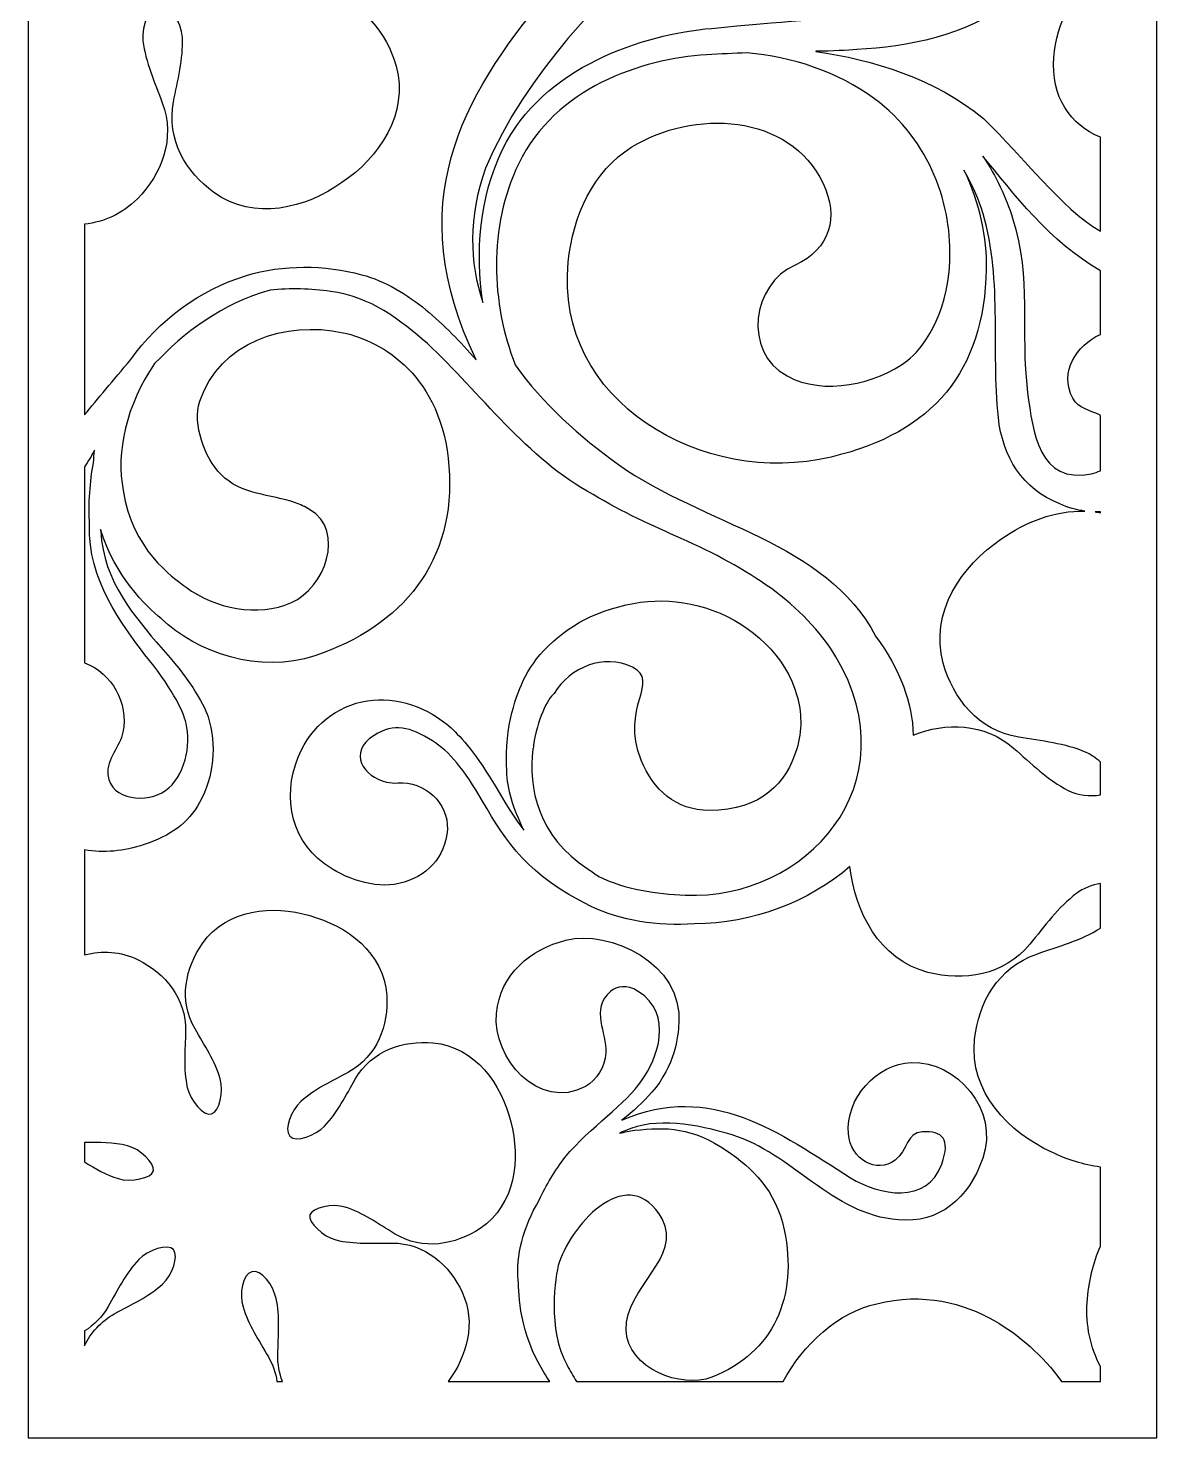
# Model space of a CAD drawing. Header units: centimetres. Extents: x 7.1 to 12.5, y -9 to 9.
# Drawn here: x 7.14 to 12.54, y -9 to -2.26 of the extents above; entities that cross this region are included whole.
import ezdxf

# ---------------------------------------------------------------- set-up
doc = ezdxf.new("R2010")
doc.units = ezdxf.units.CM
doc.header["$MEASUREMENT"] = 0
doc.layers.add('layer 1', color=7, linetype='Continuous')

msp = doc.modelspace()

# ---------------------------------------------------------------- linework, layer by layer
at = {"layer": 'layer 1', "color": 250, "lineweight": 30}
for points, knots in [([(7.13687, 9.00069), (7.13687, 9.00069), (12.53713, 9.00069), (12.53713, 9.00069), (12.53713, 9.00069), (12.53713, 9.00069), (12.53713, -9.00021), (12.53713, -9.00021), (12.53713, -9.00021), (12.53713, -9.00021), (7.13687, -9.00021), (7.13687, -9.00021), (7.13687, -9.00021), (7.13687, -9.00021), (7.13687, 9.00069), (7.13687, 9.00069)], [0, 0, 0, 0, 0.2, 0.2, 0.2, 0.2, 0.4, 0.4, 0.4, 0.4, 0.6, 0.6, 0.6, 0.6, 1, 1, 1, 1]), ([(7.40688, -4.10595), (7.40688, -4.10595), (7.40688, -3.19467), (7.40688, -3.19467), (7.40688, -3.19467), (7.49948, -3.18322), (7.58783, -3.14593), (7.65946, -3.07331), (7.65946, -3.07331), (7.77546, -2.95581), (7.84254, -2.78602), (7.77855, -2.61342), (7.77855, -2.61342), (7.74262, -2.51624), (7.69795, -2.41906), (7.68623, -2.31685), (7.68623, -2.31685), (7.67791, -2.24377), (7.72429, -2.13585), (7.76584, -2.13336), (7.76584, -2.13336), (7.80737, -2.13081), (7.87072, -2.22781), (7.87458, -2.30122), (7.87458, -2.30122), (7.87999, -2.4039), (7.85192, -2.50718), (7.8324, -2.60878), (7.8324, -2.60878), (7.79791, -2.7897), (7.89206, -2.94601), (8.02574, -3.04285), (8.02574, -3.04285), (8.21715, -3.18136), (8.46566, -3.11836), (8.63805, -2.99514), (8.63805, -2.99514), (8.81383, -2.87683), (8.95982, -2.66603), (8.89717, -2.43838), (8.89717, -2.43838), (8.85328, -2.27914), (8.74, -2.13625), (8.55847, -2.10525), (8.55847, -2.10525), (8.45633, -2.08794), (8.3498, -2.07793), (8.25546, -2.03686), (8.25546, -2.03686), (8.18803, -2.00768), (8.11112, -1.92318), (8.13635, -1.87621), (8.13635, -1.87621), (8.16155, -1.82942), (8.27043, -1.83272), (8.33607, -1.86606), (8.33607, -1.86606), (8.42775, -1.91264), (8.50317, -1.98867), (8.58143, -2.05625), (8.58143, -2.05625), (8.72074, -2.17665), (8.90335, -2.1733), (9.05402, -2.10599), (9.05402, -2.10599), (9.26961, -2.00949), (9.33933, -1.76272), (9.31879, -1.55186), (9.31879, -1.55186), (9.30431, -1.34047), (9.19474, -1.10867), (8.96611, -1.049), (8.96611, -1.049), (8.89311, -1.02999), (8.81579, -1.02528), (8.74212, -1.03928), (8.74212, -1.03928), (8.79437, -0.97912), (8.85225, -0.89945), (8.89126, -0.84459), (8.89126, -0.84459), (9.02583, -0.65547), (9.31829, -0.46638), (9.567, -0.50084), (9.567, -0.50084), (9.66717, -0.51474), (9.77509, -0.55329), (9.82447, -0.64956), (9.82447, -0.64956), (9.86639, -0.73124), (9.82686, -0.857), (9.72719, -0.87546), (9.72719, -0.87546), (9.61229, -0.89673), (9.44245, -0.86592), (9.36085, -1.02484), (9.36085, -1.02484), (9.2887, -1.1653), (9.35812, -1.3019), (9.46066, -1.4018), (9.46066, -1.4018), (9.57838, -1.51645), (9.86403, -1.53267), (10.05449, -1.39777), (10.05449, -1.39777), (10.263, -1.2501), (10.32509, -0.94263), (10.21535, -0.72278), (10.21535, -0.72278), (10.15355, -0.59896), (10.061, -0.49729), (9.94063, -0.42817), (9.94063, -0.42817), (9.63834, -0.25452), (9.29912, -0.32827), (9.04045, -0.53985), (9.04045, -0.53985), (8.88949, -0.66325), (8.80382, -0.84552), (8.6994, -1.00336), (8.6994, -1.00336), (8.68634, -1.02311), (8.67434, -1.043), (8.66242, -1.06262), (8.66242, -1.06262), (8.60517, -1.08589), (8.55236, -1.12282), (8.5084, -1.17585), (8.5084, -1.17585), (8.4422, -1.25557), (8.38035, -1.34288), (8.29767, -1.40416), (8.29767, -1.40416), (8.23855, -1.44777), (8.12759, -1.46328), (8.09903, -1.42697), (8.09903, -1.42697), (8.07031, -1.39059), (8.12835, -1.28892), (8.19003, -1.24887), (8.19003, -1.24887), (8.27616, -1.19282), (8.37969, -1.16544), (8.47747, -1.13142), (8.47747, -1.13142), (8.65139, -1.07101), (8.73981, -0.91123), (8.75671, -0.74701), (8.75671, -0.74701), (8.78097, -0.51213), (8.60212, -0.3283), (8.40921, -0.24066), (8.40921, -0.24066), (8.21896, -0.14758), (7.96336, -0.12651), (7.79744, -0.29455), (7.79744, -0.29455), (7.6816, -0.41218), (7.6145, -0.58192), (7.67839, -0.75452), (7.67839, -0.75452), (7.71442, -0.85163), (7.75905, -0.94887), (7.77073, -1.05101), (7.77073, -1.05101), (7.77902, -1.12417), (7.73211, -1.22732), (7.69107, -1.23456), (7.69107, -1.23456), (7.65014, -1.24181), (7.58631, -1.14013), (7.58239, -1.06672), (7.58239, -1.06672), (7.57698, -0.96404), (7.60504, -0.86076), (7.6245, -0.75902), (7.6245, -0.75902), (7.65913, -0.57822), (7.5649, -0.42179), (7.43121, -0.32501), (7.43121, -0.32501), (7.4232, -0.31922), (7.41508, -0.3138), (7.40688, -0.30869), (7.40688, -0.30869), (7.40688, -0.30869), (7.40688, -0.07962), (7.40688, -0.07962), (7.40688, -0.07962), (7.43845, -0.07926), (7.47047, -0.07585), (7.50266, -0.06909), (7.50266, -0.06909), (7.62631, -0.04033), (7.74818, 0.03039), (7.81401, 0.11252), (7.81401, 0.11252), (7.85412, 0.15532), (7.93051, 0.27369), (7.973, 0.43458), (7.973, 0.43458), (8.02356, 0.62607), (8.09977, 0.80133), (8.19117, 0.97666), (8.19117, 0.97666), (8.2036, 1.00049), (8.21883, 1.02393), (8.23619, 1.04684), (8.23619, 1.04684), (8.2264, 1.03018), (8.21725, 1.01329), (8.20883, 0.99617), (8.20883, 0.99617), (8.09628, 0.76739), (8.07497, 0.52629), (8.19695, 0.29592), (8.19695, 0.29592), (8.3055, 0.09086), (8.51294, -0.04624), (8.75302, -0.04876), (8.75302, -0.04876), (8.92255, -0.05057), (9.08657, -0.00439), (9.20361, 0.12599), (9.20361, 0.12599), (9.33121, 0.26819), (9.41687, 0.52236), (9.33805, 0.70646), (9.33805, 0.70646), (9.29296, 0.81179), (9.1441, 0.87866), (9.03256, 0.8067), (9.03256, 0.8067), (8.9503, 0.75361), (8.96861, 0.62157), (8.82624, 0.66722), (8.82624, 0.66722), (8.81842, 0.66973), (8.81044, 0.67297), (8.80237, 0.67691), (8.80237, 0.67691), (8.55068, 0.80013), (8.71785, 1.05873), (8.85265, 1.19219), (8.85265, 1.19219), (9.03498, 1.37271), (9.28125, 1.39749), (9.52513, 1.41228), (9.52513, 1.41228), (9.61978, 1.41801), (9.86121, 1.39962), (10.12887, 1.23519), (10.12887, 1.23519), (10.26005, 1.15526), (10.39305, 1.03402), (10.5049, 0.88313), (10.5049, 0.88313), (10.64378, 0.65174), (10.73491, 0.37624), (10.75838, 0.09627), (10.75838, 0.09627), (10.75849, 0.0935), (10.75844, 0.09083), (10.75853, 0.08806), (10.75853, 0.08806), (10.7073, 0.44699), (10.54293, 0.78362), (10.13384, 0.83207), (10.13384, 0.83207), (9.91393, 0.8581), (9.69965, 0.7989), (9.54329, 0.62833), (9.54329, 0.62833), (9.40768, 0.48042), (9.3955, 0.23453), (9.47519, 0.03855), (9.47519, 0.03855), (9.60135, -0.27167), (10.1759, -0.24126), (10.25242, 0.10204), (10.25242, 0.10204), (10.26488, 0.15794), (10.26271, 0.24996), (10.21119, 0.29064), (10.21119, 0.29064), (10.16753, 0.32512), (10.11549, 0.29852), (10.06242, 0.30037), (10.06242, 0.30037), (10.02157, 0.30182), (9.98879, 0.31165), (9.96349, 0.32723), (9.96349, 0.32723), (9.83699, 0.40523), (9.89716, 0.62718), (10.06936, 0.66128), (10.06936, 0.66128), (10.16681, 0.68461), (10.28388, 0.63908), (10.36199, 0.58863), (10.36199, 0.58863), (10.40963, 0.56635), (10.51597, 0.48015), (10.58816, 0.32087), (10.58816, 0.32087), (10.65865, 0.15796), (10.69688, -0.07456), (10.71562, -0.30871), (10.71562, -0.30871), (10.71735, -0.33766), (10.7179, -0.36626), (10.71745, -0.39453), (10.71745, -0.39453), (10.41084, -1.83263), (8.56735, -2.34899), (9.27962, -3.84283), (9.27962, -3.84283), (9.20504, -3.75772), (9.12682, -3.6758), (9.03992, -3.60416), (9.03992, -3.60416), (8.94959, -3.5297), (8.846, -3.46671), (8.73225, -3.43602), (8.73225, -3.43602), (8.5563, -3.38854), (8.35553, -3.38682), (8.1809, -3.44007), (8.1809, -3.44007), (7.95784, -3.50811), (7.76171, -3.65319), (7.62816, -3.84224), (7.62816, -3.84224), (7.54228, -3.94158), (7.46931, -4.0315), (7.40688, -4.10595)], [0, 0, 0, 0, 0.0117647, 0.0117647, 0.0117647, 0.0117647, 0.0235294, 0.0235294, 0.0235294, 0.0235294, 0.0352941, 0.0352941, 0.0352941, 0.0352941, 0.0470588, 0.0470588, 0.0470588, 0.0470588, 0.0588235, 0.0588235, 0.0588235, 0.0588235, 0.0705882, 0.0705882, 0.0705882, 0.0705882, 0.0823529, 0.0823529, 0.0823529, 0.0823529, 0.0941176, 0.0941176, 0.0941176, 0.0941176, 0.1058824, 0.1058824, 0.1058824, 0.1058824, 0.1176471, 0.1176471, 0.1176471, 0.1176471, 0.1294118, 0.1294118, 0.1294118, 0.1294118, 0.1411765, 0.1411765, 0.1411765, 0.1411765, 0.1529412, 0.1529412, 0.1529412, 0.1529412, 0.1647059, 0.1647059, 0.1647059, 0.1647059, 0.1764706, 0.1764706, 0.1764706, 0.1764706, 0.1882353, 0.1882353, 0.1882353, 0.1882353, 0.2, 0.2, 0.2, 0.2, 0.2117647, 0.2117647, 0.2117647, 0.2117647, 0.2235294, 0.2235294, 0.2235294, 0.2235294, 0.2352941, 0.2352941, 0.2352941, 0.2352941, 0.2470588, 0.2470588, 0.2470588, 0.2470588, 0.2588235, 0.2588235, 0.2588235, 0.2588235, 0.2705882, 0.2705882, 0.2705882, 0.2705882, 0.2823529, 0.2823529, 0.2823529, 0.2823529, 0.2941176, 0.2941176, 0.2941176, 0.2941176, 0.3058824, 0.3058824, 0.3058824, 0.3058824, 0.3176471, 0.3176471, 0.3176471, 0.3176471, 0.3294118, 0.3294118, 0.3294118, 0.3294118, 0.3411765, 0.3411765, 0.3411765, 0.3411765, 0.3529412, 0.3529412, 0.3529412, 0.3529412, 0.3647059, 0.3647059, 0.3647059, 0.3647059, 0.3764706, 0.3764706, 0.3764706, 0.3764706, 0.3882353, 0.3882353, 0.3882353, 0.3882353, 0.4, 0.4, 0.4, 0.4, 0.4117647, 0.4117647, 0.4117647, 0.4117647, 0.4235294, 0.4235294, 0.4235294, 0.4235294, 0.4352941, 0.4352941, 0.4352941, 0.4352941, 0.4470588, 0.4470588, 0.4470588, 0.4470588, 0.4588235, 0.4588235, 0.4588235, 0.4588235, 0.4705882, 0.4705882, 0.4705882, 0.4705882, 0.4823529, 0.4823529, 0.4823529, 0.4823529, 0.4941176, 0.4941176, 0.4941176, 0.4941176, 0.5058824, 0.5058824, 0.5058824, 0.5058824, 0.5176471, 0.5176471, 0.5176471, 0.5176471, 0.5294118, 0.5294118, 0.5294118, 0.5294118, 0.5411765, 0.5411765, 0.5411765, 0.5411765, 0.5529412, 0.5529412, 0.5529412, 0.5529412, 0.5647059, 0.5647059, 0.5647059, 0.5647059, 0.5764706, 0.5764706, 0.5764706, 0.5764706, 0.5882353, 0.5882353, 0.5882353, 0.5882353, 0.6, 0.6, 0.6, 0.6, 0.6117647, 0.6117647, 0.6117647, 0.6117647, 0.6235294, 0.6235294, 0.6235294, 0.6235294, 0.6352941, 0.6352941, 0.6352941, 0.6352941, 0.6470588, 0.6470588, 0.6470588, 0.6470588, 0.6588235, 0.6588235, 0.6588235, 0.6588235, 0.6705882, 0.6705882, 0.6705882, 0.6705882, 0.6823529, 0.6823529, 0.6823529, 0.6823529, 0.6941176, 0.6941176, 0.6941176, 0.6941176, 0.7058824, 0.7058824, 0.7058824, 0.7058824, 0.7176471, 0.7176471, 0.7176471, 0.7176471, 0.7294118, 0.7294118, 0.7294118, 0.7294118, 0.7411765, 0.7411765, 0.7411765, 0.7411765, 0.7529412, 0.7529412, 0.7529412, 0.7529412, 0.7647059, 0.7647059, 0.7647059, 0.7647059, 0.7764706, 0.7764706, 0.7764706, 0.7764706, 0.7882353, 0.7882353, 0.7882353, 0.7882353, 0.8, 0.8, 0.8, 0.8, 0.8117647, 0.8117647, 0.8117647, 0.8117647, 0.8235294, 0.8235294, 0.8235294, 0.8235294, 0.8352941, 0.8352941, 0.8352941, 0.8352941, 0.8470588, 0.8470588, 0.8470588, 0.8470588, 0.8588235, 0.8588235, 0.8588235, 0.8588235, 0.8705882, 0.8705882, 0.8705882, 0.8705882, 0.8823529, 0.8823529, 0.8823529, 0.8823529, 0.8941176, 0.8941176, 0.8941176, 0.8941176, 0.9058824, 0.9058824, 0.9058824, 0.9058824, 0.9176471, 0.9176471, 0.9176471, 0.9176471, 0.9294118, 0.9294118, 0.9294118, 0.9294118, 0.9411765, 0.9411765, 0.9411765, 0.9411765, 0.9529412, 0.9529412, 0.9529412, 0.9529412, 0.9647059, 0.9647059, 0.9647059, 0.9647059, 0.9764706, 0.9764706, 0.9764706, 0.9764706, 1, 1, 1, 1]), ([(12.26712, -0.40061), (12.26712, -0.40061), (12.26712, -1.97385), (12.26712, -1.97385), (12.26712, -1.97385), (12.14057, -2.07594), (12.05813, -2.22873), (12.04465, -2.39659), (12.04465, -2.39659), (12.02973, -2.58233), (12.1238, -2.72354), (12.26712, -2.77745), (12.26712, -2.77745), (12.26712, -2.77745), (12.26712, -3.22856), (12.26712, -3.22856), (12.26712, -3.22856), (12.07451, -3.1134), (11.90683, -2.87979), (11.70728, -2.68928), (11.70728, -2.68928), (11.47631, -2.49672), (11.17829, -2.40832), (10.90581, -2.36765), (10.90581, -2.36765), (10.90581, -2.36765), (10.90544, -2.36756), (10.90544, -2.36756), (10.90544, -2.36756), (10.98723, -2.36583), (11.05422, -2.36365), (11.10222, -2.35859), (11.10222, -2.35859), (11.34274, -2.34584), (11.62047, -2.29542), (11.84251, -2.1278), (11.84251, -2.1278), (12.06169, -1.96513), (12.19406, -1.71159), (12.22974, -1.48213), (12.22974, -1.48213), (12.25815, -1.32107), (12.2389, -1.11507), (12.10964, -0.92888), (12.10964, -0.92888), (11.98805, -0.73921), (11.72165, -0.62794), (11.49243, -0.63219), (11.49243, -0.63219), (11.16047, -0.63829), (10.82182, -0.92894), (10.87368, -1.25423), (10.87368, -1.25423), (10.89773, -1.40516), (11.03826, -1.52079), (11.18422, -1.51608), (11.18422, -1.51608), (11.37301, -1.51002), (11.42575, -1.43707), (11.55223, -1.40046), (11.55223, -1.40046), (11.64625, -1.37322), (11.73016, -1.3811), (11.77426, -1.4875), (11.77426, -1.4875), (11.83829, -1.64191), (11.7389, -1.87309), (11.6254, -1.97842), (11.6254, -1.97842), (11.48286, -2.11069), (11.26166, -2.16284), (11.08473, -2.19129), (11.08473, -2.19129), (10.98515, -2.21283), (10.73993, -2.22404), (10.40665, -2.25763), (10.40665, -2.25763), (10.08097, -2.28544), (9.59988, -2.4403), (9.40608, -2.83753), (9.40608, -2.83753), (9.29681, -3.06715), (9.27468, -3.32891), (9.31301, -3.56948), (9.31301, -3.56948), (9.24786, -3.37646), (9.24091, -3.16209), (9.32474, -2.92729), (9.32474, -2.92729), (9.71663, -1.99402), (10.77795, -1.59844), (10.91982, -0.38182), (10.91982, -0.38182), (11.01496, -0.11554), (11.12788, 0.14309), (11.31493, 0.35687), (11.31493, 0.35687), (11.44247, 0.50599), (11.69259, 0.56143), (11.76177, 0.56432), (11.76177, 0.56432), (11.96794, 0.57292), (12.33416, 0.4167), (12.12974, 0.17633), (12.12974, 0.17633), (11.99472, 0.01758), (11.75836, 0.22797), (11.57279, 0.152), (11.57279, 0.152), (11.40035, 0.08141), (11.39992, -0.19609), (11.50407, -0.31187), (11.50407, -0.31187), (11.71237, -0.5434), (11.99562, -0.56335), (12.26712, -0.40061)], [0, 0, 0, 0, 0.0333333, 0.0333333, 0.0333333, 0.0333333, 0.0666667, 0.0666667, 0.0666667, 0.0666667, 0.1, 0.1, 0.1, 0.1, 0.1333333, 0.1333333, 0.1333333, 0.1333333, 0.1666667, 0.1666667, 0.1666667, 0.1666667, 0.2, 0.2, 0.2, 0.2, 0.2333333, 0.2333333, 0.2333333, 0.2333333, 0.2666667, 0.2666667, 0.2666667, 0.2666667, 0.3, 0.3, 0.3, 0.3, 0.3333333, 0.3333333, 0.3333333, 0.3333333, 0.3666667, 0.3666667, 0.3666667, 0.3666667, 0.4, 0.4, 0.4, 0.4, 0.4333333, 0.4333333, 0.4333333, 0.4333333, 0.4666667, 0.4666667, 0.4666667, 0.4666667, 0.5, 0.5, 0.5, 0.5, 0.5333333, 0.5333333, 0.5333333, 0.5333333, 0.5666667, 0.5666667, 0.5666667, 0.5666667, 0.6, 0.6, 0.6, 0.6, 0.6333333, 0.6333333, 0.6333333, 0.6333333, 0.6666667, 0.6666667, 0.6666667, 0.6666667, 0.7, 0.7, 0.7, 0.7, 0.7333333, 0.7333333, 0.7333333, 0.7333333, 0.7666667, 0.7666667, 0.7666667, 0.7666667, 0.8, 0.8, 0.8, 0.8, 0.8333333, 0.8333333, 0.8333333, 0.8333333, 0.8666667, 0.8666667, 0.8666667, 0.8666667, 0.9, 0.9, 0.9, 0.9, 0.9333333, 0.9333333, 0.9333333, 0.9333333, 1, 1, 1, 1]), ([(12.26712, -5.76808), (12.26712, -5.76808), (12.26712, -5.92434), (12.26712, -5.92434), (12.26712, -5.92434), (12.2202, -5.93314), (12.1571, -5.92595), (12.11293, -5.90354), (12.11293, -5.90354), (12.01544, -5.85388), (11.93496, -5.77306), (11.85157, -5.70088), (11.85157, -5.70088), (11.71033, -5.57883), (11.52744, -5.57622), (11.37172, -5.63822), (11.37172, -5.63822), (11.36685, -5.48559), (11.31161, -5.32483), (11.19144, -5.1655), (11.19144, -5.1655), (10.95229, -4.7107), (10.37032, -4.63568), (9.96124, -4.34374), (9.96124, -4.34374), (9.77654, -4.21193), (9.59766, -4.05273), (9.46718, -3.86735), (9.46718, -3.86735), (9.35257, -3.57402), (9.33636, -3.20651), (9.48425, -2.90487), (9.48425, -2.90487), (9.65811, -2.54197), (10.0721, -2.40363), (10.38292, -2.38431), (10.38292, -2.38431), (10.45003, -2.38028), (10.51469, -2.37742), (10.57621, -2.37527), (10.57621, -2.37527), (10.78975, -2.39281), (11.00953, -2.4646), (11.1858, -2.59408), (11.1858, -2.59408), (11.45486, -2.79112), (11.56048, -3.11335), (11.54619, -3.37475), (11.54619, -3.37475), (11.53554, -3.63694), (11.4122, -3.79425), (11.34419, -3.84633), (11.34419, -3.84633), (11.19479, -3.96072), (10.94155, -4.01586), (10.76777, -3.92066), (10.76777, -3.92066), (10.55489, -3.80405), (10.601, -3.48178), (10.80654, -3.38984), (10.80654, -3.38984), (10.97581, -3.3141), (11.01537, -3.15935), (10.94078, -3.00054), (10.94078, -3.00054), (10.78166, -2.66164), (10.31619, -2.64401), (10.0259, -2.82497), (10.0259, -2.82497), (9.83957, -2.94115), (9.74363, -3.15305), (9.72096, -3.37599), (9.72096, -3.37599), (9.65321, -4.04193), (10.36575, -4.45481), (10.97854, -4.30845), (10.97854, -4.30845), (11.46991, -4.19108), (11.71044, -3.8974), (11.72124, -3.40897), (11.72124, -3.40897), (11.72449, -3.26245), (11.68907, -3.09333), (11.61418, -2.93566), (11.61418, -2.93566), (11.64951, -2.99777), (11.67755, -3.05893), (11.6962, -3.11486), (11.6962, -3.11486), (11.80238, -3.43323), (11.74399, -3.79271), (11.77888, -4.11944), (11.77888, -4.11944), (11.79866, -4.30438), (11.89392, -4.46438), (12.0732, -4.53223), (12.0732, -4.53223), (12.11026, -4.55027), (12.15121, -4.56157), (12.19349, -4.56706), (12.19349, -4.56706), (12.05084, -4.56297), (11.90545, -4.61973), (11.79139, -4.70128), (11.79139, -4.70128), (11.60413, -4.8272), (11.4487, -5.05157), (11.5154, -5.29411), (11.5154, -5.29411), (11.56212, -5.46363), (11.68277, -5.61592), (11.87615, -5.64878), (11.87615, -5.64878), (11.98486, -5.66722), (12.09829, -5.67787), (12.19876, -5.7216), (12.19876, -5.7216), (12.22192, -5.73165), (12.24597, -5.74845), (12.26712, -5.76808)], [0, 0, 0, 0, 0.0322581, 0.0322581, 0.0322581, 0.0322581, 0.0645161, 0.0645161, 0.0645161, 0.0645161, 0.0967742, 0.0967742, 0.0967742, 0.0967742, 0.1290323, 0.1290323, 0.1290323, 0.1290323, 0.1612903, 0.1612903, 0.1612903, 0.1612903, 0.1935484, 0.1935484, 0.1935484, 0.1935484, 0.2258065, 0.2258065, 0.2258065, 0.2258065, 0.2580645, 0.2580645, 0.2580645, 0.2580645, 0.2903226, 0.2903226, 0.2903226, 0.2903226, 0.3225806, 0.3225806, 0.3225806, 0.3225806, 0.3548387, 0.3548387, 0.3548387, 0.3548387, 0.3870968, 0.3870968, 0.3870968, 0.3870968, 0.4193548, 0.4193548, 0.4193548, 0.4193548, 0.4516129, 0.4516129, 0.4516129, 0.4516129, 0.483871, 0.483871, 0.483871, 0.483871, 0.516129, 0.516129, 0.516129, 0.516129, 0.5483871, 0.5483871, 0.5483871, 0.5483871, 0.5806452, 0.5806452, 0.5806452, 0.5806452, 0.6129032, 0.6129032, 0.6129032, 0.6129032, 0.6451613, 0.6451613, 0.6451613, 0.6451613, 0.6774194, 0.6774194, 0.6774194, 0.6774194, 0.7096774, 0.7096774, 0.7096774, 0.7096774, 0.7419355, 0.7419355, 0.7419355, 0.7419355, 0.7741935, 0.7741935, 0.7741935, 0.7741935, 0.8064516, 0.8064516, 0.8064516, 0.8064516, 0.8387097, 0.8387097, 0.8387097, 0.8387097, 0.8709677, 0.8709677, 0.8709677, 0.8709677, 0.9032258, 0.9032258, 0.9032258, 0.9032258, 0.9354839, 0.9354839, 0.9354839, 0.9354839, 1, 1, 1, 1]), ([(12.26712, -3.41718), (12.26712, -3.41718), (12.26712, -3.72182), (12.26712, -3.72182), (12.26712, -3.72182), (12.15289, -3.77414), (12.06836, -3.90046), (12.13578, -4.0275), (12.13578, -4.0275), (12.16111, -4.07523), (12.21537, -4.08389), (12.26296, -4.10709), (12.26296, -4.10709), (12.26436, -4.10776), (12.26573, -4.10843), (12.26712, -4.10914), (12.26712, -4.10914), (12.26712, -4.10914), (12.26712, -4.37365), (12.26712, -4.37365), (12.26712, -4.37365), (12.25406, -4.38021), (12.23976, -4.38529), (12.2243, -4.38845), (12.2243, -4.38845), (11.97415, -4.43968), (11.94324, -4.19057), (11.9191, -3.99964), (11.9191, -3.99964), (11.88092, -3.69748), (11.94109, -3.4589), (11.84734, -3.16641), (11.84734, -3.16641), (11.81549, -3.06707), (11.76857, -2.96512), (11.70524, -2.86963), (11.70524, -2.86963), (11.84533, -3.04063), (12.03088, -3.28378), (12.26712, -3.41718)], [0, 0, 0, 0, 0.0909091, 0.0909091, 0.0909091, 0.0909091, 0.1818182, 0.1818182, 0.1818182, 0.1818182, 0.2727273, 0.2727273, 0.2727273, 0.2727273, 0.3636364, 0.3636364, 0.3636364, 0.3636364, 0.4545455, 0.4545455, 0.4545455, 0.4545455, 0.5454545, 0.5454545, 0.5454545, 0.5454545, 0.6363636, 0.6363636, 0.6363636, 0.6363636, 0.7272727, 0.7272727, 0.7272727, 0.7272727, 0.8181818, 0.8181818, 0.8181818, 0.8181818, 1, 1, 1, 1]), ([(12.26712, -6.34822), (12.26712, -6.34822), (12.26712, -6.56164), (12.26712, -6.56164), (12.26712, -6.56164), (12.17557, -6.6208), (12.0659, -6.64979), (11.96233, -6.68584), (11.96233, -6.68584), (11.77704, -6.75016), (11.6831, -6.92024), (11.66497, -7.0951), (11.66497, -7.0951), (11.63922, -7.34528), (11.82963, -7.54095), (12.03508, -7.63421), (12.03508, -7.63421), (12.10627, -7.66907), (12.18598, -7.69441), (12.26712, -7.70492), (12.26712, -7.70492), (12.26712, -7.70492), (12.26712, -8.08315), (12.26712, -8.08315), (12.26712, -8.08315), (12.23258, -8.16343), (12.21041, -8.25371), (12.20363, -8.35319), (12.20363, -8.35319), (12.19625, -8.46154), (12.2196, -8.56688), (12.26712, -8.65975), (12.26712, -8.65975), (12.26712, -8.65975), (12.26712, -8.73019), (12.26712, -8.73019), (12.26712, -8.73019), (12.26712, -8.73019), (12.08091, -8.73019), (12.08091, -8.73019), (12.08091, -8.73019), (11.99112, -8.60616), (11.87676, -8.50602), (11.75856, -8.4397), (11.75856, -8.4397), (11.61763, -8.35678), (11.41783, -8.30269), (11.19822, -8.3587), (11.19822, -8.3587), (11.01332, -8.3986), (10.84445, -8.55355), (10.74996, -8.73019), (10.74996, -8.73019), (10.74996, -8.73019), (9.76021, -8.73019), (9.76021, -8.73019), (9.76021, -8.73019), (9.74468, -8.70516), (9.72983, -8.67961), (9.71572, -8.65345), (9.71572, -8.65345), (9.62055, -8.48175), (9.65613, -8.22803), (9.67767, -8.1622), (9.67767, -8.1622), (9.74169, -7.96609), (10.01621, -7.67761), (10.16995, -7.95322), (10.16995, -7.95322), (10.27139, -8.13521), (9.99155, -8.28306), (9.99786, -8.48349), (9.99786, -8.48349), (10.00362, -8.66978), (10.26347, -8.7672), (10.40832, -8.71012), (10.40832, -8.71012), (10.70476, -8.59342), (10.8212, -8.32571), (10.75426, -8.00489), (10.75426, -8.00489), (10.71476, -7.81594), (10.59899, -7.70849), (10.48218, -7.62826), (10.48218, -7.62826), (10.3161, -7.51404), (10.1873, -7.512), (10.03993, -7.52918), (10.03993, -7.52918), (10.01473, -7.5321), (9.9901, -7.53699), (9.96614, -7.5436), (9.96614, -7.5436), (9.975, -7.53914), (9.9839, -7.53493), (9.99281, -7.53102), (9.99281, -7.53102), (10.14039, -7.46491), (10.33246, -7.49878), (10.50487, -7.55113), (10.50487, -7.55113), (10.79187, -7.6383), (10.97994, -7.93124), (11.30046, -7.95817), (11.30046, -7.95817), (11.49569, -7.97465), (11.63678, -7.85697), (11.70417, -7.66269), (11.70417, -7.66269), (11.78497, -7.42995), (11.57886, -7.19668), (11.3625, -7.20503), (11.3625, -7.20503), (11.19623, -7.21142), (11.04655, -7.37758), (11.06158, -7.54646), (11.06158, -7.54646), (11.07232, -7.66762), (11.19496, -7.7395), (11.28526, -7.67128), (11.28526, -7.67128), (11.34488, -7.62639), (11.34066, -7.53918), (11.41512, -7.53641), (11.41512, -7.53641), (11.51257, -7.53274), (11.55123, -7.56864), (11.50781, -7.69133), (11.50781, -7.69133), (11.43938, -7.88373), (11.20758, -7.842), (11.07178, -7.75619), (11.07178, -7.75619), (10.73002, -7.54028), (10.40586, -7.2956), (9.97755, -7.48036), (9.97755, -7.48036), (10.03093, -7.43814), (10.08121, -7.39512), (10.12117, -7.34631), (10.12117, -7.34631), (10.23197, -7.21883), (10.24767, -7.08138), (10.24962, -7.01719), (10.24962, -7.01719), (10.27155, -6.7307), (9.91789, -6.56671), (9.70965, -6.61983), (9.70965, -6.61983), (9.5412, -6.66281), (9.39495, -6.7815), (9.37762, -6.97011), (9.37762, -6.97011), (9.35808, -7.18275), (9.57953, -7.43925), (9.80317, -7.31966), (9.80317, -7.31966), (9.85727, -7.29076), (9.89732, -7.22459), (9.9011, -7.15892), (9.9011, -7.15892), (9.90675, -7.06205), (9.82387, -6.95168), (9.92417, -6.86357), (9.92417, -6.86357), (9.95176, -6.83934), (10.00322, -6.83194), (10.05291, -6.86277), (10.05291, -6.86277), (10.2323, -6.97383), (10.14281, -7.19376), (10.07455, -7.28811), (10.07455, -7.28811), (9.99506, -7.40754), (9.82961, -7.50901), (9.70506, -7.6587), (9.70506, -7.6587), (9.65742, -7.72225), (9.6152, -7.79143), (9.58198, -7.86265), (9.58198, -7.86265), (9.50639, -7.99162), (9.46897, -8.13432), (9.48201, -8.24558), (9.48201, -8.24558), (9.48348, -8.31577), (9.48774, -8.49946), (9.60545, -8.6888), (9.60545, -8.6888), (9.61411, -8.70274), (9.62298, -8.71652), (9.63208, -8.73019), (9.63208, -8.73019), (9.63208, -8.73019), (9.1468, -8.73019), (9.1468, -8.73019), (9.1468, -8.73019), (9.23575, -8.60872), (9.28196, -8.45138), (9.21343, -8.30376), (9.21343, -8.30376), (9.1534, -8.17448), (9.03643, -8.06888), (8.87744, -8.06857), (8.87744, -8.06857), (8.78801, -8.06837), (8.69584, -8.07512), (8.60964, -8.05364), (8.60964, -8.05364), (8.54807, -8.03835), (8.47479, -7.96824), (8.48525, -7.93389), (8.48525, -7.93389), (8.49575, -7.89952), (8.59334, -7.87761), (8.65383, -7.89658), (8.65383, -7.89658), (8.73857, -7.92331), (8.81366, -7.97721), (8.88999, -8.02368), (8.88999, -8.02368), (9.02589, -8.10623), (9.18078, -8.07723), (9.2994, -7.99835), (9.2994, -7.99835), (9.46926, -7.88529), (9.49331, -7.66528), (9.44574, -7.48864), (9.44574, -7.48864), (9.40312, -7.31077), (9.27675, -7.12907), (9.07368, -7.11095), (9.07368, -7.11095), (8.9317, -7.09832), (8.78192, -7.14678), (8.70202, -7.28429), (8.70202, -7.28429), (8.65712, -7.36166), (8.61683, -7.44485), (8.55518, -7.50884), (8.55518, -7.50884), (8.51113, -7.55438), (8.41969, -7.59109), (8.38928, -7.55663), (8.38928, -7.55663), (8.35905, -7.52203), (8.39455, -7.43496), (8.4414, -7.39191), (8.4414, -7.39191), (8.50672, -7.33196), (8.59096, -7.29386), (8.6693, -7.25094), (8.6693, -7.25094), (8.80875, -7.17462), (8.86124, -7.02588), (8.85218, -6.88378), (8.85218, -6.88378), (8.83926, -6.68017), (8.66074, -6.5493), (8.48401, -6.50225), (8.48401, -6.50225), (8.30866, -6.45012), (8.08802, -6.4687), (7.97078, -6.63553), (7.97078, -6.63553), (7.88898, -6.75221), (7.85603, -6.90635), (7.93519, -7.0441), (7.93519, -7.0441), (7.97967, -7.12172), (8.03162, -7.19816), (8.05614, -7.28347), (8.05614, -7.28347), (8.07356, -7.34442), (8.05252, -7.43895), (8.01455, -7.45105), (8.01455, -7.45105), (7.97652, -7.46338), (7.91183, -7.3857), (7.898, -7.32365), (7.898, -7.32365), (7.87871, -7.23704), (7.88783, -7.14506), (7.88988, -7.05568), (7.88988, -7.05568), (7.89351, -6.8968), (7.79099, -6.77707), (7.66325, -6.71386), (7.66325, -6.71386), (7.57899, -6.67206), (7.49047, -6.66851), (7.40688, -6.68955), (7.40688, -6.68955), (7.40688, -6.68955), (7.40688, -6.18807), (7.40688, -6.18807), (7.40688, -6.18807), (7.4976, -6.20281), (7.5942, -6.19525), (7.69204, -6.16265), (7.69204, -6.16265), (7.81659, -6.12114), (7.90351, -6.05969), (7.95713, -5.96081), (7.95713, -5.96081), (8.02488, -5.83586), (8.04116, -5.68678), (7.99756, -5.55103), (7.99756, -5.55103), (7.97696, -5.48687), (7.89817, -5.354), (7.77143, -5.21844), (7.77143, -5.21844), (7.65457, -5.08006), (7.49463, -4.90281), (7.48441, -4.66364), (7.48441, -4.66364), (7.48408, -4.66098), (7.48383, -4.65837), (7.48352, -4.65572), (7.48352, -4.65572), (7.55261, -4.8807), (7.70257, -5.02304), (7.77301, -5.08072), (7.77301, -5.08072), (7.94401, -5.24448), (8.24171, -5.34862), (8.50871, -5.25916), (8.50871, -5.25916), (8.92815, -5.11865), (9.18518, -4.80692), (9.15028, -4.35383), (9.15028, -4.35383), (9.1169, -3.92015), (8.83201, -3.75415), (8.64356, -3.71355), (8.64356, -3.71355), (8.36905, -3.6544), (8.05128, -3.75774), (7.95806, -4.04168), (7.95806, -4.04168), (7.92217, -4.15101), (7.98109, -4.31338), (8.05947, -4.39214), (8.05947, -4.39214), (8.15739, -4.49055), (8.29544, -4.48491), (8.41566, -4.52753), (8.41566, -4.52753), (8.43906, -4.53585), (8.46179, -4.54599), (8.48341, -4.55904), (8.48341, -4.55904), (8.65826, -4.66481), (8.55501, -4.93469), (8.39666, -5.00459), (8.39666, -5.00459), (8.23342, -5.07663), (8.03166, -5.03364), (7.89206, -4.93079), (7.89206, -4.93079), (7.82603, -4.88215), (7.63386, -4.75093), (7.59204, -4.46767), (7.59204, -4.46767), (7.55425, -4.28703), (7.60753, -4.0561), (7.74194, -3.86172), (7.74194, -3.86172), (7.87579, -3.71789), (8.06673, -3.57159), (8.29393, -3.51089), (8.29393, -3.51089), (8.39052, -3.49928), (8.49053, -3.50253), (8.58344, -3.51598), (8.58344, -3.51598), (8.77601, -3.54054), (8.91661, -3.65282), (9.0473, -3.76509), (9.0473, -3.76509), (9.29562, -3.99694), (9.52561, -4.32029), (9.83993, -4.48743), (9.83993, -4.48743), (9.9796, -4.57225), (10.127, -4.63804), (10.26129, -4.69799), (10.26129, -4.69799), (10.5758, -4.83691), (10.85039, -5.01029), (11.00169, -5.26441), (11.00169, -5.26441), (11.36379, -5.87252), (10.85924, -6.42787), (10.28055, -6.40451), (10.28055, -6.40451), (10.14513, -6.39905), (9.99346, -6.37707), (9.86788, -6.31519), (9.86788, -6.31519), (9.8506, -6.30401), (9.8336, -6.29205), (9.81689, -6.27925), (9.81689, -6.27925), (9.57292, -6.12438), (9.52969, -5.88926), (9.5523, -5.70581), (9.5523, -5.70581), (9.55399, -5.69822), (9.55499, -5.69206), (9.55481, -5.68746), (9.55481, -5.68746), (9.57323, -5.56428), (9.62039, -5.46742), (9.653, -5.43936), (9.653, -5.43936), (9.73149, -5.31383), (9.88877, -5.24719), (10.02803, -5.31413), (10.02803, -5.31413), (10.16667, -5.38081), (9.96644, -5.506), (10.06952, -5.758), (10.06952, -5.758), (10.12799, -5.90088), (10.23575, -5.99852), (10.39595, -5.99852), (10.39595, -5.99852), (10.64791, -5.99852), (10.76557, -5.86598), (10.81408, -5.70456), (10.81408, -5.70456), (10.84052, -5.61647), (10.83847, -5.52946), (10.81529, -5.44838), (10.81529, -5.44838), (10.76224, -5.26265), (10.59842, -5.10791), (10.41314, -5.04216), (10.41314, -5.04216), (10.22123, -4.97408), (10.04893, -4.98472), (9.85763, -5.05931), (9.85763, -5.05931), (9.70152, -5.12019), (9.56881, -5.25219), (9.51633, -5.35601), (9.51633, -5.35601), (9.48765, -5.41479), (9.4203, -5.56183), (9.42607, -5.76243), (9.42607, -5.76243), (9.4255, -5.77891), (9.42588, -5.79563), (9.42718, -5.81245), (9.42718, -5.81245), (9.42775, -5.89114), (9.45732, -5.99338), (9.50894, -6.09261), (9.50894, -6.09261), (9.46952, -6.04319), (9.43625, -5.9923), (9.40694, -5.94101), (9.40694, -5.94101), (9.32104, -5.79068), (9.23507, -5.67323), (9.17931, -5.62318), (9.17931, -5.62318), (9.08159, -5.51982), (8.92232, -5.45885), (8.78772, -5.47107), (8.78772, -5.47107), (8.63877, -5.48453), (8.51066, -5.57567), (8.44452, -5.70908), (8.44452, -5.70908), (8.35082, -5.89813), (8.37831, -6.12526), (8.55487, -6.25464), (8.55487, -6.25464), (8.64944, -6.32397), (8.79333, -6.37595), (8.91087, -6.34867), (8.91087, -6.34867), (9.04253, -6.31818), (9.13501, -6.22398), (9.14244, -6.08976), (9.14244, -6.08976), (9.14944, -5.96323), (9.03184, -5.8574), (8.90592, -5.86749), (8.90592, -5.86749), (8.88734, -5.86897), (8.86875, -5.86746), (8.851, -5.8634), (8.851, -5.8634), (8.74178, -5.83878), (8.66262, -5.72096), (8.79196, -5.64001), (8.79196, -5.64001), (8.88936, -5.57905), (8.96237, -5.59918), (9.07193, -5.66613), (9.07193, -5.66613), (9.14924, -5.71338), (9.224, -5.80515), (9.3109, -5.9542), (9.3109, -5.9542), (9.42841, -6.15576), (9.52587, -6.30753), (9.82787, -6.45642), (9.82787, -6.45642), (9.97207, -6.52751), (10.14796, -6.5544), (10.32467, -6.54076), (10.32467, -6.54076), (10.6039, -6.5409), (10.87337, -6.4357), (11.06905, -6.26749), (11.06905, -6.26749), (11.09239, -6.48428), (11.20916, -6.71288), (11.44195, -6.77353), (11.44195, -6.77353), (11.6121, -6.8179), (11.8044, -6.78945), (11.92946, -6.63846), (11.92946, -6.63846), (11.99986, -6.55364), (12.06577, -6.46059), (12.15378, -6.39542), (12.15378, -6.39542), (12.18464, -6.37261), (12.22731, -6.3548), (12.26712, -6.34822)], [0, 0, 0, 0, 0.0074074, 0.0074074, 0.0074074, 0.0074074, 0.0148148, 0.0148148, 0.0148148, 0.0148148, 0.0222222, 0.0222222, 0.0222222, 0.0222222, 0.0296296, 0.0296296, 0.0296296, 0.0296296, 0.037037, 0.037037, 0.037037, 0.037037, 0.0444444, 0.0444444, 0.0444444, 0.0444444, 0.0518519, 0.0518519, 0.0518519, 0.0518519, 0.0592593, 0.0592593, 0.0592593, 0.0592593, 0.0666667, 0.0666667, 0.0666667, 0.0666667, 0.0740741, 0.0740741, 0.0740741, 0.0740741, 0.0814815, 0.0814815, 0.0814815, 0.0814815, 0.0888889, 0.0888889, 0.0888889, 0.0888889, 0.0962963, 0.0962963, 0.0962963, 0.0962963, 0.1037037, 0.1037037, 0.1037037, 0.1037037, 0.1111111, 0.1111111, 0.1111111, 0.1111111, 0.1185185, 0.1185185, 0.1185185, 0.1185185, 0.1259259, 0.1259259, 0.1259259, 0.1259259, 0.1333333, 0.1333333, 0.1333333, 0.1333333, 0.1407407, 0.1407407, 0.1407407, 0.1407407, 0.1481481, 0.1481481, 0.1481481, 0.1481481, 0.1555556, 0.1555556, 0.1555556, 0.1555556, 0.162963, 0.162963, 0.162963, 0.162963, 0.1703704, 0.1703704, 0.1703704, 0.1703704, 0.1777778, 0.1777778, 0.1777778, 0.1777778, 0.1851852, 0.1851852, 0.1851852, 0.1851852, 0.1925926, 0.1925926, 0.1925926, 0.1925926, 0.2, 0.2, 0.2, 0.2, 0.2074074, 0.2074074, 0.2074074, 0.2074074, 0.2148148, 0.2148148, 0.2148148, 0.2148148, 0.2222222, 0.2222222, 0.2222222, 0.2222222, 0.2296296, 0.2296296, 0.2296296, 0.2296296, 0.237037, 0.237037, 0.237037, 0.237037, 0.2444444, 0.2444444, 0.2444444, 0.2444444, 0.2518519, 0.2518519, 0.2518519, 0.2518519, 0.2592593, 0.2592593, 0.2592593, 0.2592593, 0.2666667, 0.2666667, 0.2666667, 0.2666667, 0.2740741, 0.2740741, 0.2740741, 0.2740741, 0.2814815, 0.2814815, 0.2814815, 0.2814815, 0.2888889, 0.2888889, 0.2888889, 0.2888889, 0.2962963, 0.2962963, 0.2962963, 0.2962963, 0.3037037, 0.3037037, 0.3037037, 0.3037037, 0.3111111, 0.3111111, 0.3111111, 0.3111111, 0.3185185, 0.3185185, 0.3185185, 0.3185185, 0.3259259, 0.3259259, 0.3259259, 0.3259259, 0.3333333, 0.3333333, 0.3333333, 0.3333333, 0.3407407, 0.3407407, 0.3407407, 0.3407407, 0.3481481, 0.3481481, 0.3481481, 0.3481481, 0.3555556, 0.3555556, 0.3555556, 0.3555556, 0.362963, 0.362963, 0.362963, 0.362963, 0.3703704, 0.3703704, 0.3703704, 0.3703704, 0.3777778, 0.3777778, 0.3777778, 0.3777778, 0.3851852, 0.3851852, 0.3851852, 0.3851852, 0.3925926, 0.3925926, 0.3925926, 0.3925926, 0.4, 0.4, 0.4, 0.4, 0.4074074, 0.4074074, 0.4074074, 0.4074074, 0.4148148, 0.4148148, 0.4148148, 0.4148148, 0.4222222, 0.4222222, 0.4222222, 0.4222222, 0.4296296, 0.4296296, 0.4296296, 0.4296296, 0.437037, 0.437037, 0.437037, 0.437037, 0.4444444, 0.4444444, 0.4444444, 0.4444444, 0.4518519, 0.4518519, 0.4518519, 0.4518519, 0.4592593, 0.4592593, 0.4592593, 0.4592593, 0.4666667, 0.4666667, 0.4666667, 0.4666667, 0.4740741, 0.4740741, 0.4740741, 0.4740741, 0.4814815, 0.4814815, 0.4814815, 0.4814815, 0.4888889, 0.4888889, 0.4888889, 0.4888889, 0.4962963, 0.4962963, 0.4962963, 0.4962963, 0.5037037, 0.5037037, 0.5037037, 0.5037037, 0.5111111, 0.5111111, 0.5111111, 0.5111111, 0.5185185, 0.5185185, 0.5185185, 0.5185185, 0.5259259, 0.5259259, 0.5259259, 0.5259259, 0.5333333, 0.5333333, 0.5333333, 0.5333333, 0.5407407, 0.5407407, 0.5407407, 0.5407407, 0.5481481, 0.5481481, 0.5481481, 0.5481481, 0.5555556, 0.5555556, 0.5555556, 0.5555556, 0.562963, 0.562963, 0.562963, 0.562963, 0.5703704, 0.5703704, 0.5703704, 0.5703704, 0.5777778, 0.5777778, 0.5777778, 0.5777778, 0.5851852, 0.5851852, 0.5851852, 0.5851852, 0.5925926, 0.5925926, 0.5925926, 0.5925926, 0.6, 0.6, 0.6, 0.6, 0.6074074, 0.6074074, 0.6074074, 0.6074074, 0.6148148, 0.6148148, 0.6148148, 0.6148148, 0.6222222, 0.6222222, 0.6222222, 0.6222222, 0.6296296, 0.6296296, 0.6296296, 0.6296296, 0.637037, 0.637037, 0.637037, 0.637037, 0.6444444, 0.6444444, 0.6444444, 0.6444444, 0.6518519, 0.6518519, 0.6518519, 0.6518519, 0.6592593, 0.6592593, 0.6592593, 0.6592593, 0.6666667, 0.6666667, 0.6666667, 0.6666667, 0.6740741, 0.6740741, 0.6740741, 0.6740741, 0.6814815, 0.6814815, 0.6814815, 0.6814815, 0.6888889, 0.6888889, 0.6888889, 0.6888889, 0.6962963, 0.6962963, 0.6962963, 0.6962963, 0.7037037, 0.7037037, 0.7037037, 0.7037037, 0.7111111, 0.7111111, 0.7111111, 0.7111111, 0.7185185, 0.7185185, 0.7185185, 0.7185185, 0.7259259, 0.7259259, 0.7259259, 0.7259259, 0.7333333, 0.7333333, 0.7333333, 0.7333333, 0.7407407, 0.7407407, 0.7407407, 0.7407407, 0.7481481, 0.7481481, 0.7481481, 0.7481481, 0.7555556, 0.7555556, 0.7555556, 0.7555556, 0.762963, 0.762963, 0.762963, 0.762963, 0.7703704, 0.7703704, 0.7703704, 0.7703704, 0.7777778, 0.7777778, 0.7777778, 0.7777778, 0.7851852, 0.7851852, 0.7851852, 0.7851852, 0.7925926, 0.7925926, 0.7925926, 0.7925926, 0.8, 0.8, 0.8, 0.8, 0.8074074, 0.8074074, 0.8074074, 0.8074074, 0.8148148, 0.8148148, 0.8148148, 0.8148148, 0.8222222, 0.8222222, 0.8222222, 0.8222222, 0.8296296, 0.8296296, 0.8296296, 0.8296296, 0.837037, 0.837037, 0.837037, 0.837037, 0.8444444, 0.8444444, 0.8444444, 0.8444444, 0.8518519, 0.8518519, 0.8518519, 0.8518519, 0.8592593, 0.8592593, 0.8592593, 0.8592593, 0.8666667, 0.8666667, 0.8666667, 0.8666667, 0.8740741, 0.8740741, 0.8740741, 0.8740741, 0.8814815, 0.8814815, 0.8814815, 0.8814815, 0.8888889, 0.8888889, 0.8888889, 0.8888889, 0.8962963, 0.8962963, 0.8962963, 0.8962963, 0.9037037, 0.9037037, 0.9037037, 0.9037037, 0.9111111, 0.9111111, 0.9111111, 0.9111111, 0.9185185, 0.9185185, 0.9185185, 0.9185185, 0.9259259, 0.9259259, 0.9259259, 0.9259259, 0.9333333, 0.9333333, 0.9333333, 0.9333333, 0.9407407, 0.9407407, 0.9407407, 0.9407407, 0.9481481, 0.9481481, 0.9481481, 0.9481481, 0.9555556, 0.9555556, 0.9555556, 0.9555556, 0.962963, 0.962963, 0.962963, 0.962963, 0.9703704, 0.9703704, 0.9703704, 0.9703704, 0.9777778, 0.9777778, 0.9777778, 0.9777778, 0.9851852, 0.9851852, 0.9851852, 0.9851852, 1, 1, 1, 1]), ([(7.40688, -5.2929), (7.40688, -5.2929), (7.40688, -4.35597), (7.40688, -4.35597), (7.40688, -4.35597), (7.42423, -4.32847), (7.44016, -4.30179), (7.45489, -4.27546), (7.45489, -4.27546), (7.45233, -4.29554), (7.45041, -4.31572), (7.44913, -4.33595), (7.44913, -4.33595), (7.43208, -4.42762), (7.42491, -4.52708), (7.43045, -4.63457), (7.43045, -4.63457), (7.42042, -4.89141), (7.58715, -5.11126), (7.69563, -5.25394), (7.69563, -5.25394), (7.81482, -5.39936), (7.88072, -5.5215), (7.89228, -5.58311), (7.89228, -5.58311), (7.91877, -5.68459), (7.88522, -5.83997), (7.79381, -5.90392), (7.79381, -5.90392), (7.70838, -5.9637), (7.53201, -5.95447), (7.51815, -5.82786), (7.51815, -5.82786), (7.50994, -5.75276), (7.57695, -5.69414), (7.5902, -5.62485), (7.5902, -5.62485), (7.61705, -5.48443), (7.5398, -5.34347), (7.40688, -5.2929)], [0, 0, 0, 0, 0.0909091, 0.0909091, 0.0909091, 0.0909091, 0.1818182, 0.1818182, 0.1818182, 0.1818182, 0.2727273, 0.2727273, 0.2727273, 0.2727273, 0.3636364, 0.3636364, 0.3636364, 0.3636364, 0.4545455, 0.4545455, 0.4545455, 0.4545455, 0.5454545, 0.5454545, 0.5454545, 0.5454545, 0.6363636, 0.6363636, 0.6363636, 0.6363636, 0.7272727, 0.7272727, 0.7272727, 0.7272727, 0.8181818, 0.8181818, 0.8181818, 0.8181818, 1, 1, 1, 1]), ([(12.26712, -4.57095), (12.26712, -4.57095), (12.26712, -4.57484), (12.26712, -4.57484), (12.26712, -4.57484), (12.25872, -4.57328), (12.25031, -4.57196), (12.24187, -4.57086), (12.24187, -4.57086), (12.25028, -4.57111), (12.25869, -4.57112), (12.26712, -4.57095)], [0, 0, 0, 0, 0.25, 0.25, 0.25, 0.25, 0.5, 0.5, 0.5, 0.5, 1, 1, 1, 1]), ([(7.40688, -7.6804), (7.40688, -7.6804), (7.40688, -7.58765), (7.40688, -7.58765), (7.40688, -7.58765), (7.47595, -7.58676), (7.54541, -7.58666), (7.61138, -7.60303), (7.61138, -7.60303), (7.67308, -7.61839), (7.74238, -7.68753), (7.73582, -7.72296), (7.73582, -7.72296), (7.72932, -7.75819), (7.62775, -7.77909), (7.56722, -7.76011), (7.56722, -7.76011), (7.51057, -7.7423), (7.45821, -7.71223), (7.40688, -7.6804)], [0, 0, 0, 0, 0.1666667, 0.1666667, 0.1666667, 0.1666667, 0.3333333, 0.3333333, 0.3333333, 0.3333333, 0.5, 0.5, 0.5, 0.5, 0.6666667, 0.6666667, 0.6666667, 0.6666667, 1, 1, 1, 1]), ([(7.40688, -8.55987), (7.40688, -8.55987), (7.40688, -8.48911), (7.40688, -8.48911), (7.40688, -8.48911), (7.45115, -8.46125), (7.48985, -8.42282), (7.51912, -8.37238), (7.51912, -8.37238), (7.56399, -8.29503), (7.60423, -8.21189), (7.66584, -8.14794), (7.66584, -8.14794), (7.70999, -8.10236), (7.80594, -8.0682), (7.8318, -8.10015), (7.8318, -8.10015), (7.85784, -8.13195), (7.82656, -8.22185), (7.77982, -8.2648), (7.77982, -8.2648), (7.71442, -8.32478), (7.6302, -8.36288), (7.55181, -8.40581), (7.55181, -8.40581), (7.48377, -8.443), (7.43645, -8.49738), (7.40688, -8.55987)], [0, 0, 0, 0, 0.125, 0.125, 0.125, 0.125, 0.25, 0.25, 0.25, 0.25, 0.375, 0.375, 0.375, 0.375, 0.5, 0.5, 0.5, 0.5, 0.625, 0.625, 0.625, 0.625, 0.75, 0.75, 0.75, 0.75, 1, 1, 1, 1]), ([(8.35334, -8.73019), (8.35334, -8.73019), (8.32737, -8.73019), (8.32737, -8.73019), (8.32737, -8.73019), (8.32135, -8.69047), (8.30801, -8.65089), (8.28597, -8.61257), (8.28597, -8.61257), (8.24144, -8.535), (8.18956, -8.45859), (8.165, -8.37325), (8.165, -8.37325), (8.14748, -8.31228), (8.1597, -8.21974), (8.20661, -8.20561), (8.20661, -8.20561), (8.25339, -8.19139), (8.30935, -8.27107), (8.32315, -8.33309), (8.32315, -8.33309), (8.34238, -8.41966), (8.33331, -8.5117), (8.3313, -8.60103), (8.3313, -8.60103), (8.33021, -8.64761), (8.33823, -8.69079), (8.35334, -8.73019)], [0, 0, 0, 0, 0.125, 0.125, 0.125, 0.125, 0.25, 0.25, 0.25, 0.25, 0.375, 0.375, 0.375, 0.375, 0.5, 0.5, 0.5, 0.5, 0.625, 0.625, 0.625, 0.625, 0.75, 0.75, 0.75, 0.75, 1, 1, 1, 1])]:
    msp.add_open_spline(points, degree=3, knots=knots, dxfattribs=at)

doc.saveas('drawing.dxf')
